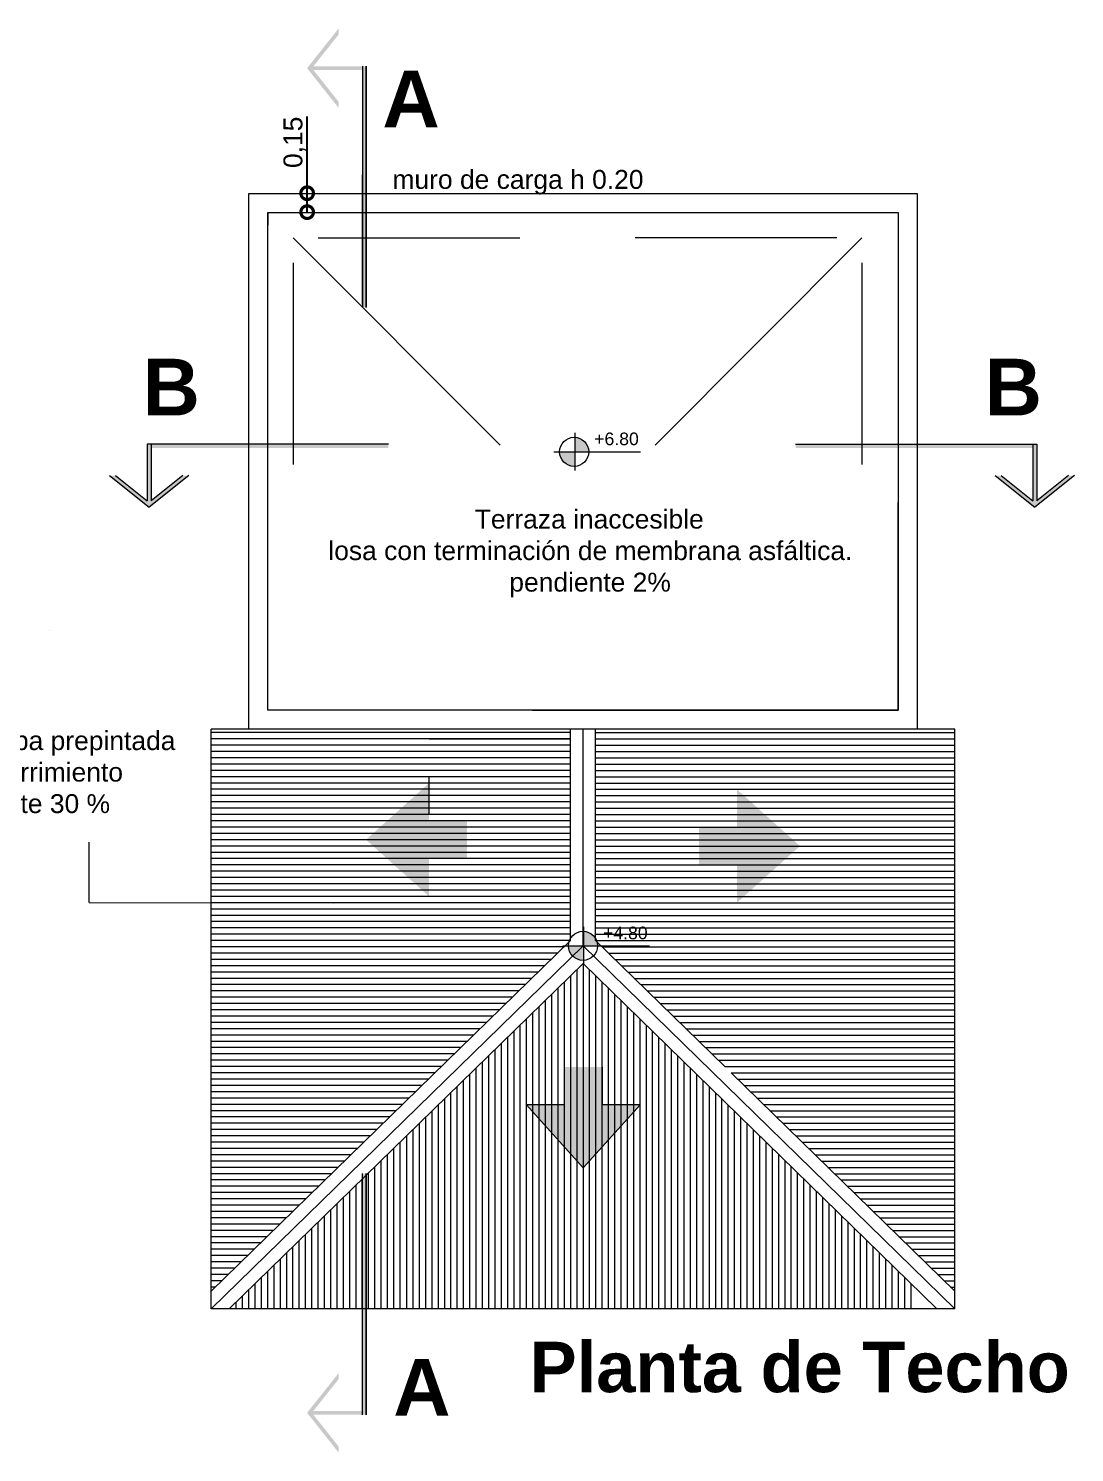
# Model space of a CAD drawing. Header units: millimetres. Extents: x 1162.4 to 1260.5, y 447.7 to 509.9.
# Drawn here: x 1192.19 to 1200.48, y 457.31 to 468.61 of the extents above; entities that cross this region are included whole.
import ezdxf

# ---------------------------------------------------------------- set-up
doc = ezdxf.new("R2010")
doc.units = ezdxf.units.MM
doc.linetypes.add('DOT', pattern=[4, 2, -2])
doc.linetypes.add('TRAZO_Y_PUNTOX2', pattern=[50.8, 25.4, -12.7, 0, -12.7])
for name, color, linetype, lineweight in [('0-MAMPOSTERIA- 9', 7, 'Continuous', 5), ('cotas', 9, 'Continuous', 15), ('DT', 2, 'Continuous', 25)]:
    doc.layers.add(name, color=color, linetype=linetype, lineweight=lineweight)
doc.layers.add('cortes', color=7, linetype='Continuous')
doc.layers.add('mamposteria', color=1, linetype='Continuous')
doc.styles.add('ARIAL', font='arial.ttf', dxfattribs={"height": 0.11})
doc.styles.get("Standard").update_dxf_attribs({"font": 'arial.ttf'})
doc.styles.add('style2', font='')
doc.styles.get('style2').set_extended_font_data('Arial', bold=True)
doc.dimstyles.new('cota 1', dxfattribs={"dimtxt": 0.15, "dimasz": 0.2, "dimexe": 0.08, "dimexo": 0.3, "dimgap": 0.009, "dimtad": 1, "dimzin": 1, "dimtxsty": 'Standard', "dimblk": 'DOTSMALL', "dimcen": 0.15, "dimse1": 1, "dimse2": 1, "dimclrd": 256, "dimadec": 0, "dimazin": 0, "dimtfac": 1, "dimtmove": 0, "dimatfit": 3, "dimfxl": 1.25, "dimlwd": -1, "dimlwe": -1, "dimarcsym": 0})

# ---------------------------------------------------------------- blocks, each defined once
blk = doc.blocks.new('_DOTSMALL')
at = {"color": 0, "linetype": 'ByBlock', "const_width": 0.5}
blk.add_lwpolyline([(-0.0625, 0, 1), (0.0625, 0, 1)], format="xyb", close=True, dxfattribs=at)
blk = doc.blocks.new('*D326')
at = {"layer": 'cortes'}
for p, q in [((1194.396, 467.3), (1194.396, 467.908)), ((1194.396, 467.15), (1194.396, 467.3))]:
    blk.add_line(p, q, dxfattribs=at)
at = {"layer": 'Defpoints', "color": 0}
for p in [(1194.081, 467.3), (1194.396, 467.3), (1194.081, 467.15)]:
    blk.add_point(p, dxfattribs=at)
at = {"layer": 'cortes', "xscale": 0.2, "yscale": 0.2, "zscale": 0.2}
for p, rotation in [((1194.396, 467.3), 90), ((1194.396, 467.15), 270)]:
    blk.add_blockref('_DOTSMALL', p, dxfattribs=dict(at, rotation=rotation))
at = {"layer": 'cortes', "color": 0, "lineweight": 0, "insert": (1194.297, 467.704), "char_height": 0.15, "attachment_point": 5, "rotation": 90}
blk.add_mtext('0,15', dxfattribs=at)

msp = doc.modelspace()

# ---------------------------------------------------------------- hatches: boundary and pattern name
at = {"layer": 'cotas', "lineweight": 0, "ltscale": 0.1}
for points in [[(1194.39554, 468.29244), (1194.64554, 467.97744), (1194.64554, 468.0257), (1194.44574, 468.27744), (1194.86554, 468.27744), (1194.86554, 468.30744), (1194.44574, 468.30744), (1194.64554, 468.55919), (1194.64554, 468.60744)], [(1193.14299, 464.80929), (1193.45799, 465.05929), (1193.40973, 465.05929), (1193.15799, 464.85949), (1193.15799, 465.27929), (1193.12799, 465.27929), (1193.12799, 464.85949), (1192.87625, 465.05929), (1192.82799, 465.05929)], [(1200.16902, 464.80929), (1199.85402, 465.05929), (1199.90228, 465.05929), (1200.15402, 464.85949), (1200.15402, 465.27929), (1200.18402, 465.27929), (1200.18402, 464.85949), (1200.43576, 465.05929), (1200.48402, 465.05929)], [(1194.39554, 457.6221), (1194.64554, 457.9371), (1194.64554, 457.88884), (1194.44574, 457.6371), (1194.86554, 457.6371), (1194.86554, 457.6071), (1194.44574, 457.6071), (1194.64554, 457.35536), (1194.64554, 457.3071)]]:
    msp.add_hatch(color=0, dxfattribs=at).paths.add_polyline_path(points)
at = {"layer": 'cotas', "linetype": 'TRAZO_Y_PUNTOX2', "lineweight": 0}
h = msp.add_hatch(color=0, dxfattribs=at)
h.paths.add_polyline_path([(1194.83554, 467.31293), (1194.83554, 467.51293), (1194.86554, 467.51293), (1194.86554, 467.31293)])
h.paths.add_polyline_path([(1194.83554, 466.3943), (1194.83554, 467.31293), (1194.86554, 467.31293), (1194.86554, 466.3943)])
h.paths.add_polyline_path([(1194.83554, 468.30744), (1194.86554, 468.30744), (1194.86554, 467.51293), (1194.83554, 467.51293)])
at = {"layer": 'cotas', "lineweight": 0, "ltscale": 0.25}
h = msp.add_hatch(color=0, dxfattribs=at)
h.paths.add_polyline_path([(1196.51898, 465.24818), (1196.39914, 465.24818, 0.4257274), (1196.51898, 465.13294)])
h.paths.add_polyline_path([(1196.51898, 465.36341), (1196.51898, 465.24818), (1196.62979, 465.24818, 0.40279271)])
at = {"layer": 'cotas', "linetype": 'TRAZO_Y_PUNTOX2', "lineweight": 0}
h = msp.add_hatch(color=0, dxfattribs=at)
h.paths.add_polyline_path([(1194.04662, 465.27929), (1194.24662, 465.27929), (1194.24662, 465.30929), (1194.04662, 465.30929)])
h.paths.add_polyline_path([(1193.12799, 465.27929), (1194.04662, 465.27929), (1194.04662, 465.30929), (1193.12799, 465.30929)])
h.paths.add_polyline_path([(1195.04114, 465.27929), (1195.04114, 465.30929), (1194.24662, 465.30929), (1194.24662, 465.27929)])
h = msp.add_hatch(color=0, dxfattribs=at)
h.paths.add_polyline_path([(1199.26539, 465.27929), (1199.06539, 465.27929), (1199.06539, 465.30929), (1199.26539, 465.30929)])
h.paths.add_polyline_path([(1200.18402, 465.27929), (1199.26539, 465.27929), (1199.26539, 465.30929), (1200.18402, 465.30929)])
h.paths.add_polyline_path([(1198.27087, 465.27929), (1198.27087, 465.30929), (1199.06539, 465.30929), (1199.06539, 465.27929)])
at = {"layer": 'cotas', "lineweight": 0, "ltscale": 0.25}
h = msp.add_hatch(color=0, dxfattribs=at)
h.paths.add_polyline_path([(1196.58908, 461.32766), (1196.46924, 461.32766, 0.4257274), (1196.58908, 461.21243)])
h.paths.add_polyline_path([(1196.58908, 461.44289), (1196.58908, 461.32766), (1196.69989, 461.32766, 0.40279271)])
at = {"layer": 'cotas', "linetype": 'TRAZO_Y_PUNTOX2', "lineweight": 0}
h = msp.add_hatch(color=0, dxfattribs=at)
h.paths.add_polyline_path([(1194.83554, 458.60162), (1194.83554, 458.40162), (1194.86554, 458.40162), (1194.86554, 458.60162)])
h.paths.add_polyline_path([(1194.83554, 459.52025), (1194.83554, 458.60162), (1194.86554, 458.60162), (1194.86554, 459.52025)])
h.paths.add_polyline_path([(1194.83554, 457.6071), (1194.86554, 457.6071), (1194.86554, 458.40162), (1194.83554, 458.40162)])
at = {"layer": 'mamposteria', "lineweight": 0, "ltscale": 0.25}
for points in [[(1195.36356, 461.71978), (1195.36356, 462.01978), (1195.66356, 462.01978), (1195.66356, 462.31978), (1195.36356, 462.31978), (1195.36356, 462.61779), (1195.36135, 462.61779), (1194.86356, 462.16978)], [(1197.80556, 461.66978), (1197.80556, 461.96978), (1197.50556, 461.96978), (1197.50556, 462.26978), (1197.80556, 462.26978), (1197.80556, 462.56779), (1197.80777, 462.56779), (1198.30556, 462.11978)], [(1197.03708, 460.06549), (1196.73708, 460.06549), (1196.73708, 460.36549), (1196.43708, 460.36549), (1196.43708, 460.06549), (1196.13907, 460.06549), (1196.13907, 460.06328), (1196.58708, 459.56549)]]:
    msp.add_hatch(color=0, dxfattribs=at).paths.add_polyline_path(points)

# ---------------------------------------------------------------- linework, layer by layer
at = {"layer": '0-MAMPOSTERIA- 9', "linetype": 'DOT', "lineweight": 0, "ltscale": 0.05}
for q in [(1194.08456, 466.94679), (1194.28456, 467.14679)]:
    msp.add_line((1194.08456, 467.14679), q, dxfattribs=at)
at = {"layer": '0-MAMPOSTERIA- 9', "linetype": 'Continuous', "lineweight": 0, "ltscale": 0.05}
for p, q in [((1194.28456, 466.94679), (1195.92607, 465.3017)), ((1194.48456, 466.94679), (1196.08456, 466.94679)), ((1198.59732, 466.94679), (1196.99732, 466.94679)), ((1198.79732, 466.94679), (1197.15581, 465.3017)), ((1194.28456, 466.74679), (1194.28456, 465.14679)), ((1198.79732, 466.74679), (1198.79732, 465.14679)), ((1198.79732, 466.74679), (1198.79732, 465.14679)), ((1192.66662, 461.67061), (1192.66662, 462.1505))]:
    msp.add_line(p, q, dxfattribs=at)
at = {"layer": '0-MAMPOSTERIA- 9', "lineweight": 0, "ltscale": 0.05}
for p, q in [((1192.35039, 463.83089), (1192.35039, 463.83089)), ((1192.66662, 461.67061), (1194.6025, 461.66895))]:
    msp.add_line(p, q, dxfattribs=at)
at = {"layer": 'cortes', "lineweight": 0}
for p, q in [((1194.83626, 466.41592), (1194.83626, 467.44679)), ((1193.93456, 463.04679), (1193.93456, 467.29679)), ((1193.93456, 467.29679), (1199.23456, 467.29679)), ((1199.23456, 467.29679), (1199.23456, 463.04679)), ((1194.08456, 463.19679), (1194.08456, 467.14679)), ((1194.08456, 467.14679), (1199.08456, 467.14679)), ((1199.08456, 467.14679), (1199.08456, 463.19679)), ((1199.08456, 467.14679), (1199.08456, 463.19679)), ((1199.08456, 463.19679), (1199.08456, 463.89679)), ((1196.08456, 463.19679), (1194.08456, 463.19679)), ((1199.08456, 463.19679), (1194.08456, 463.19679)), ((1196.18456, 463.19679), (1197.08456, 463.19679)), ((1199.08456, 463.19679), (1196.88456, 463.19679)), ((1196.88456, 463.19679), (1199.08456, 463.19679)), ((1193.63456, 458.44679), (1193.63456, 463.04679)), ((1199.53456, 463.04679), (1193.63456, 463.04679)), ((1196.48456, 463.01978), (1193.63456, 463.01978)), ((1196.48456, 461.36978), (1196.48456, 463.04679)), ((1196.58456, 461.32766), (1196.58456, 463.04679)), ((1196.68456, 461.36978), (1196.68456, 463.04679)), ((1196.68456, 463.01978), (1199.53456, 463.01978)), ((1199.53456, 458.44679), (1199.53456, 463.04679)), ((1196.48456, 462.96978), (1193.63456, 462.96978)), ((1196.48456, 462.91978), (1193.63456, 462.91978)), ((1196.48456, 462.86978), (1193.63456, 462.86978)), ((1195.66356, 462.96978), (1196.48456, 462.96978)), ((1196.68456, 462.96978), (1199.53456, 462.96978)), ((1196.68456, 462.96978), (1197.50556, 462.96978)), ((1196.68456, 462.91978), (1199.53456, 462.91978)), ((1196.68456, 462.86978), (1199.53456, 462.86978)), ((1196.48456, 462.81978), (1193.63456, 462.81978)), ((1196.48456, 462.76978), (1193.63456, 462.76978)), ((1196.68456, 462.81978), (1199.53456, 462.81978)), ((1196.68456, 462.76978), (1199.53456, 462.76978)), ((1196.48456, 462.71978), (1193.63456, 462.71978)), ((1196.48456, 462.66978), (1193.63456, 462.66978)), ((1196.68456, 462.71978), (1199.53456, 462.71978)), ((1196.68456, 462.66978), (1199.53456, 462.66978)), ((1196.48456, 462.61978), (1193.63456, 462.61978)), ((1196.48456, 462.56978), (1193.63456, 462.56978)), ((1196.68456, 462.61978), (1199.53456, 462.61978)), ((1196.68456, 462.56978), (1199.53456, 462.56978)), ((1196.48456, 462.51978), (1193.63456, 462.51978)), ((1196.48456, 462.46978), (1193.63456, 462.46978)), ((1196.48456, 462.41978), (1193.63456, 462.41978)), ((1196.68456, 462.51978), (1199.53456, 462.51978)), ((1196.68456, 462.46978), (1199.53456, 462.46978)), ((1196.68456, 462.41978), (1199.53456, 462.41978)), ((1196.48456, 462.36978), (1193.63456, 462.36978)), ((1196.48456, 462.31978), (1193.63456, 462.31978)), ((1196.68456, 462.36978), (1199.53456, 462.36978)), ((1196.68456, 462.31978), (1199.53456, 462.31978)), ((1196.48456, 462.26978), (1193.63456, 462.26978)), ((1196.48456, 462.21978), (1193.63456, 462.21978)), ((1196.68456, 462.26978), (1199.53456, 462.26978)), ((1196.68456, 462.21978), (1199.53456, 462.21978)), ((1196.48456, 462.16978), (1193.63456, 462.16978)), ((1196.48456, 462.11978), (1193.63456, 462.11978)), ((1196.68456, 462.16978), (1199.53456, 462.16978)), ((1196.68456, 462.11978), (1199.53456, 462.11978)), ((1196.48456, 462.06978), (1193.63456, 462.06978)), ((1196.48456, 462.01978), (1193.63456, 462.01978)), ((1196.48456, 461.96978), (1193.63456, 461.96978)), ((1196.68456, 462.06978), (1199.53456, 462.06978)), ((1196.68456, 462.01978), (1199.53456, 462.01978)), ((1196.68456, 461.96978), (1199.53456, 461.96978)), ((1196.48456, 461.91978), (1193.63456, 461.91978)), ((1196.48456, 461.86978), (1193.63456, 461.86978)), ((1196.68456, 461.91978), (1199.53456, 461.91978)), ((1196.68456, 461.86978), (1199.53456, 461.86978)), ((1196.48456, 461.81978), (1193.63456, 461.81978)), ((1196.48456, 461.76978), (1193.63456, 461.76978)), ((1196.68456, 461.81978), (1199.53456, 461.81978)), ((1196.68456, 461.76978), (1199.53456, 461.76978)), ((1196.48456, 461.71978), (1193.63456, 461.71978)), ((1196.48456, 461.66978), (1193.63456, 461.66978)), ((1196.48456, 461.61978), (1193.63456, 461.61978)), ((1196.68456, 461.71978), (1199.53456, 461.71978)), ((1196.68456, 461.66978), (1199.53456, 461.66978)), ((1196.68456, 461.61978), (1199.53456, 461.61978)), ((1196.48456, 461.56978), (1193.63456, 461.56978)), ((1196.48456, 461.51978), (1193.63456, 461.51978)), ((1196.68456, 461.56978), (1199.53456, 461.56978)), ((1196.68456, 461.51978), (1199.53456, 461.51978)), ((1196.48456, 461.46978), (1193.63456, 461.46978)), ((1196.48456, 461.41978), (1193.63456, 461.41978)), ((1196.68456, 461.46978), (1199.53456, 461.46978)), ((1196.68456, 461.41978), (1199.53456, 461.41978)), ((1196.48456, 461.36978), (1193.63456, 458.58656)), ((1196.48456, 461.36978), (1193.63456, 461.36978)), ((1196.58456, 461.32766), (1193.63456, 458.44679)), ((1196.43336, 461.31978), (1193.63456, 461.31978)), ((1196.58456, 461.32766), (1199.53456, 458.44679)), ((1196.68456, 461.36978), (1197.70856, 460.36978)), ((1196.68456, 461.36978), (1199.53456, 461.36978)), ((1196.73576, 461.31978), (1199.53456, 461.31978)), ((1196.38216, 461.26978), (1193.63456, 461.26978)), ((1196.33096, 461.21978), (1193.63456, 461.21978)), ((1196.27976, 461.16978), (1193.63456, 461.16978)), ((1196.58456, 461.18789), (1193.77769, 458.44679)), ((1196.58456, 461.18789), (1199.39144, 458.44679)), ((1196.58456, 461.18789), (1196.58456, 458.44679)), ((1196.58456, 461.18789), (1196.58456, 460.36689)), ((1196.78696, 461.26978), (1199.53456, 461.26978)), ((1196.83816, 461.21978), (1199.53456, 461.21978)), ((1196.88936, 461.16978), (1199.53456, 461.16978)), ((1196.22856, 461.11978), (1193.63456, 461.11978)), ((1196.17737, 461.06978), (1193.63456, 461.06978)), ((1196.48456, 461.09023), (1196.48456, 458.44679)), ((1196.53456, 461.13906), (1196.53456, 458.44679)), ((1196.63456, 461.13906), (1196.63456, 458.44679)), ((1196.68456, 461.09023), (1196.68456, 458.44679)), ((1196.94056, 461.11978), (1199.53456, 461.11978)), ((1196.99176, 461.06978), (1199.53456, 461.06978)), ((1196.12617, 461.01978), (1193.63456, 461.01978)), ((1196.07497, 460.96978), (1193.63456, 460.96978)), ((1196.33456, 460.94374), (1196.33456, 458.44679)), ((1196.38456, 460.99257), (1196.38456, 458.44679)), ((1196.43456, 461.0414), (1196.43456, 458.44679)), ((1196.73456, 461.0414), (1196.73456, 458.44679)), ((1196.78456, 460.99257), (1196.78456, 458.44679)), ((1196.83456, 460.94374), (1196.83456, 458.44679)), ((1197.04296, 461.01978), (1199.53456, 461.01978)), ((1197.09416, 460.96978), (1199.53456, 460.96978)), ((1196.02377, 460.91978), (1193.63456, 460.91978)), ((1195.97257, 460.86978), (1193.63456, 460.86978)), ((1196.23456, 460.84609), (1196.23456, 458.44679)), ((1196.28456, 460.89491), (1196.28456, 458.44679)), ((1196.88456, 460.89491), (1196.88456, 458.44679)), ((1196.93456, 460.84609), (1196.93456, 458.44679)), ((1197.14536, 460.91978), (1199.53456, 460.91978)), ((1197.19656, 460.86978), (1199.53456, 460.86978)), ((1195.92137, 460.81978), (1193.63456, 460.81978)), ((1195.87017, 460.76978), (1193.63456, 460.76978)), ((1195.81897, 460.71978), (1193.63456, 460.71978)), ((1196.13456, 460.74843), (1196.13456, 458.44679)), ((1196.18456, 460.79726), (1196.18456, 458.44679)), ((1196.98456, 460.79726), (1196.98456, 458.44679)), ((1197.03456, 460.74843), (1197.03456, 458.44679)), ((1197.24776, 460.81978), (1199.53456, 460.81978)), ((1197.29896, 460.76978), (1199.53456, 460.76978)), ((1197.35016, 460.71978), (1199.53456, 460.71978)), ((1195.76777, 460.66978), (1193.63456, 460.66978)), ((1195.71657, 460.61978), (1193.63456, 460.61978)), ((1195.98456, 460.60194), (1195.98456, 458.44679)), ((1196.03456, 460.65077), (1196.03456, 458.44679)), ((1196.08456, 460.6996), (1196.08456, 458.44679)), ((1197.08456, 460.6996), (1197.08456, 458.44679)), ((1197.13456, 460.65077), (1197.13456, 458.44679)), ((1197.18456, 460.60194), (1197.18456, 458.44679)), ((1197.40136, 460.66978), (1199.53456, 460.66978)), ((1197.45256, 460.61978), (1199.53456, 460.61978)), ((1195.66537, 460.56978), (1193.63456, 460.56978)), ((1195.61417, 460.51978), (1193.63456, 460.51978)), ((1195.88456, 460.50429), (1195.88456, 458.44679)), ((1195.93456, 460.55312), (1195.93456, 458.44679)), ((1197.23456, 460.55312), (1197.23456, 458.44679)), ((1197.28456, 460.50429), (1197.28456, 458.44679)), ((1197.50376, 460.56978), (1199.53456, 460.56978)), ((1197.55496, 460.51978), (1199.53456, 460.51978)), ((1195.56297, 460.46978), (1193.63456, 460.46978)), ((1195.51177, 460.41978), (1193.63456, 460.41978)), ((1195.78456, 460.40663), (1195.78456, 458.44679)), ((1195.83456, 460.45546), (1195.83456, 458.44679)), ((1197.33456, 460.45546), (1197.33456, 458.44679)), ((1197.38456, 460.40663), (1197.38456, 458.44679)), ((1197.60616, 460.46978), (1199.53456, 460.46978)), ((1197.65736, 460.41978), (1199.53456, 460.41978)), ((1195.46057, 460.36978), (1193.63456, 460.36978)), ((1195.40937, 460.31978), (1193.63456, 460.31978)), ((1195.35817, 460.26978), (1193.63456, 460.26978)), ((1195.68456, 460.30897), (1195.68456, 458.44679)), ((1195.73456, 460.3578), (1195.73456, 458.44679)), ((1197.43456, 460.3578), (1197.43456, 458.44679)), ((1197.48456, 460.30897), (1197.48456, 458.44679)), ((1197.70856, 460.36978), (1199.53456, 460.36978)), ((1197.75976, 460.31978), (1199.53456, 458.58656)), ((1197.75976, 460.31978), (1199.53456, 460.31978)), ((1197.81096, 460.26978), (1199.53456, 460.26978)), ((1195.30697, 460.21978), (1193.63456, 460.21978)), ((1195.25577, 460.16978), (1193.63456, 460.16978)), ((1195.53456, 460.16249), (1195.53456, 458.44679)), ((1195.58456, 460.21132), (1195.58456, 458.44679)), ((1195.63456, 460.26015), (1195.63456, 458.44679)), ((1197.53456, 460.26015), (1197.53456, 458.44679)), ((1197.58456, 460.21132), (1197.58456, 458.44679)), ((1197.63456, 460.16249), (1197.63456, 458.44679)), ((1197.86216, 460.21978), (1199.53456, 460.21978)), ((1197.91336, 460.16978), (1199.53456, 460.16978)), ((1195.20457, 460.11978), (1193.63456, 460.11978)), ((1195.15337, 460.06978), (1193.63456, 460.06978)), ((1195.43456, 460.06483), (1195.43456, 458.44679)), ((1195.48456, 460.11366), (1195.48456, 458.44679)), ((1197.68456, 460.11366), (1197.68456, 458.44679)), ((1197.73456, 460.06483), (1197.73456, 458.44679)), ((1197.96456, 460.11978), (1199.53456, 460.11978)), ((1198.01576, 460.06978), (1199.53456, 460.06978)), ((1195.10217, 460.01978), (1193.63456, 460.01978)), ((1195.05097, 459.96978), (1193.63456, 459.96978)), ((1195.33456, 459.96718), (1195.33456, 458.44679)), ((1195.38456, 460.016), (1195.38456, 458.44679)), ((1197.78456, 460.016), (1197.78456, 458.44679)), ((1197.83456, 459.96718), (1197.83456, 458.44679)), ((1198.06696, 460.01978), (1199.53456, 460.01978)), ((1198.11816, 459.96978), (1199.53456, 459.96978)), ((1194.99977, 459.91978), (1193.63456, 459.91978)), ((1194.94857, 459.86978), (1193.63456, 459.86978)), ((1194.89737, 459.81978), (1193.63456, 459.81978)), ((1195.18456, 459.82069), (1195.18456, 458.44679)), ((1195.23456, 459.86952), (1195.23456, 458.44679)), ((1195.28456, 459.91835), (1195.28456, 458.44679)), ((1197.88456, 459.91835), (1197.88456, 458.44679)), ((1197.93456, 459.86952), (1197.93456, 458.44679)), ((1197.98456, 459.82069), (1197.98456, 458.44679)), ((1198.16936, 459.91978), (1199.53456, 459.91978)), ((1198.22056, 459.86978), (1199.53456, 459.86978)), ((1198.27176, 459.81978), (1199.53456, 459.81978)), ((1194.84617, 459.76978), (1193.63456, 459.76978)), ((1194.79497, 459.71978), (1193.63456, 459.71978)), ((1195.08113, 459.71968), (1195.08113, 458.44679)), ((1195.13113, 459.76851), (1195.13113, 458.44679)), ((1198.03456, 459.77186), (1198.03456, 458.44679)), ((1198.08456, 459.72303), (1198.08456, 458.44679)), ((1198.32295, 459.76978), (1199.53456, 459.76978)), ((1198.37415, 459.71978), (1199.53456, 459.71978)), ((1194.74377, 459.66978), (1193.63456, 459.66978)), ((1194.69257, 459.61978), (1193.63456, 459.61978)), ((1194.98113, 459.62202), (1194.98113, 458.44679)), ((1195.03113, 459.67085), (1195.03113, 458.44679)), ((1198.13456, 459.67421), (1198.13456, 458.44679)), ((1198.18456, 459.62538), (1198.18456, 458.44679)), ((1198.42535, 459.66978), (1199.53456, 459.66978)), ((1198.47655, 459.61978), (1199.53456, 459.61978)), ((1194.64137, 459.56978), (1193.63456, 459.56978)), ((1194.59017, 459.51978), (1193.63456, 459.51978)), ((1194.83113, 459.47554), (1194.83113, 458.44679)), ((1194.88113, 459.52436), (1194.88113, 458.44679)), ((1194.93113, 459.57319), (1194.93113, 458.44679)), ((1198.23456, 459.57655), (1198.23456, 458.44679)), ((1198.28456, 459.52772), (1198.28456, 458.44679)), ((1198.33456, 459.47889), (1198.33456, 458.44679)), ((1198.52775, 459.56978), (1199.53456, 459.56978)), ((1198.57895, 459.51978), (1199.53456, 459.51978)), ((1194.53897, 459.46978), (1193.63456, 459.46978)), ((1194.48777, 459.41978), (1193.63456, 459.41978)), ((1194.43657, 459.36978), (1193.63456, 459.36978)), ((1194.73113, 459.37788), (1194.73113, 458.44679)), ((1194.78113, 459.42671), (1194.78113, 458.44679)), ((1198.38456, 459.43006), (1198.38456, 458.44679)), ((1198.43456, 459.38124), (1198.43456, 458.44679)), ((1198.63015, 459.46978), (1199.53456, 459.46978)), ((1198.68135, 459.41978), (1199.53456, 459.41978)), ((1198.73255, 459.36978), (1199.53456, 459.36978)), ((1194.38537, 459.31978), (1193.63456, 459.31978)), ((1194.33417, 459.26978), (1193.63456, 459.26978)), ((1194.63113, 459.28022), (1194.63113, 458.44679)), ((1194.68113, 459.32905), (1194.68113, 458.44679)), ((1198.48456, 459.33241), (1198.48456, 458.44679)), ((1198.53456, 459.28358), (1198.53456, 458.44679)), ((1198.78375, 459.31978), (1199.53456, 459.31978)), ((1198.83495, 459.26978), (1199.53456, 459.26978)), ((1194.28297, 459.21978), (1193.63456, 459.21978)), ((1194.23178, 459.16978), (1193.63456, 459.16978)), ((1194.48113, 459.13374), (1194.48113, 458.44679)), ((1194.53113, 459.18257), (1194.53113, 458.44679)), ((1194.58113, 459.23139), (1194.58113, 458.44679)), ((1198.58456, 459.23475), (1198.58456, 458.44679)), ((1198.63456, 459.18592), (1198.63456, 458.44679)), ((1198.68456, 459.13709), (1198.68456, 458.44679)), ((1198.88615, 459.21978), (1199.53456, 459.21978)), ((1198.93735, 459.16978), (1199.53456, 459.16978)), ((1194.18058, 459.11978), (1193.63456, 459.11978)), ((1194.12938, 459.06978), (1193.63456, 459.06978)), ((1194.38113, 459.03608), (1194.38113, 458.44679)), ((1194.43113, 459.08491), (1194.43113, 458.44679)), ((1198.73456, 459.08826), (1198.73456, 458.44679)), ((1198.78456, 459.03944), (1198.78456, 458.44679)), ((1198.98855, 459.11978), (1199.53456, 459.11978)), ((1199.03975, 459.06978), (1199.53456, 459.06978)), ((1194.07818, 459.01978), (1193.63456, 459.01978)), ((1194.02698, 458.96978), (1193.63456, 458.96978)), ((1193.97578, 458.91978), (1193.63456, 458.91978)), ((1194.28113, 458.93842), (1194.28113, 458.44679)), ((1194.33113, 458.98725), (1194.33113, 458.44679)), ((1198.83456, 458.99061), (1198.83456, 458.44679)), ((1198.88456, 458.94178), (1198.88456, 458.44679)), ((1199.09095, 459.01978), (1199.53456, 459.01978)), ((1199.14215, 458.96978), (1199.53456, 458.96978)), ((1199.19335, 458.91978), (1199.53456, 458.91978)), ((1193.92458, 458.86978), (1193.63456, 458.86978)), ((1193.87338, 458.81978), (1193.63456, 458.81978)), ((1194.18113, 458.84077), (1194.18113, 458.44679)), ((1194.23113, 458.8896), (1194.23113, 458.44679)), ((1198.93456, 458.89295), (1198.93456, 458.44679)), ((1198.98456, 458.84412), (1198.98456, 458.44679)), ((1199.03456, 458.79529), (1199.03456, 458.44679)), ((1199.24455, 458.86978), (1199.53456, 458.86978)), ((1199.29575, 458.81978), (1199.53456, 458.81978)), ((1193.82218, 458.76978), (1193.63456, 458.76978)), ((1193.77098, 458.71978), (1193.63456, 458.71978)), ((1194.03113, 458.69428), (1194.03113, 458.44679)), ((1194.08113, 458.74311), (1194.08113, 458.44679)), ((1194.13113, 458.79194), (1194.13113, 458.44679)), ((1199.08456, 458.74647), (1199.08456, 458.44679)), ((1199.13456, 458.69764), (1199.13456, 458.44679)), ((1199.34695, 458.76978), (1199.53456, 458.76978)), ((1199.39815, 458.71978), (1199.53456, 458.71978)), ((1193.71978, 458.66978), (1193.63456, 458.66978)), ((1193.66858, 458.61978), (1193.63456, 458.61978)), ((1193.93113, 458.59663), (1193.93113, 458.44679)), ((1193.98113, 458.64545), (1193.98113, 458.44679)), ((1199.18456, 458.64881), (1199.18456, 458.44679)), ((1199.44935, 458.66978), (1199.53456, 458.66978)), ((1199.50055, 458.61978), (1199.53456, 458.61978)), ((1193.83113, 458.49897), (1193.83113, 458.44679)), ((1193.88113, 458.5478), (1193.88113, 458.44679)), ((1199.53456, 458.44679), (1193.63456, 458.44679)), ((1193.638, 458.45014), (1193.638, 458.44679))]:
    msp.add_line(p, q, dxfattribs=at)
at = {"layer": 'cortes', "lineweight": 0, "ltscale": 0.05}
msp.add_line((1199.08456, 463.19679), (1199.08456, 464.84679), dxfattribs=at)
at = {"layer": 'cotas', "color": 0, "linetype": 'TRAZO_Y_PUNTOX2', "lineweight": 0}
for p, q in [((1194.83554, 468.30744), (1194.83554, 466.3943)), ((1194.83554, 468.30744), (1194.83554, 466.3943)), ((1194.86554, 468.30744), (1194.86554, 466.3943)), ((1194.86554, 468.30744), (1194.86554, 466.3943)), ((1194.86554, 466.3943), (1194.86554, 468.30744)), ((1195.04114, 465.30929), (1193.12799, 465.30929)), ((1198.27087, 465.30929), (1200.18402, 465.30929)), ((1194.83554, 457.6071), (1194.83554, 459.52025)), ((1194.83554, 457.6071), (1194.83554, 459.52025)), ((1194.86554, 457.6071), (1194.86554, 459.52025)), ((1194.86554, 457.6071), (1194.86554, 459.52025)), ((1194.86554, 459.52025), (1194.86554, 457.6071))]:
    msp.add_line(p, q, dxfattribs=at)
at = {"layer": 'cotas', "color": 0, "lineweight": 0, "ltscale": 0.25}
for p, q in [((1196.51898, 465.39886), (1196.51898, 465.10021)), ((1196.35327, 465.24818), (1197.04119, 465.24818)), ((1196.58908, 461.47834), (1196.58908, 461.17969)), ((1196.42337, 461.32766), (1197.11128, 461.32766))]:
    msp.add_line(p, q, dxfattribs=at)
at = {"layer": 'cotas', "color": 0, "lineweight": 0, "ltscale": 0.1}
for p, q in [((1193.12799, 465.30929), (1193.12799, 464.85949)), ((1193.15799, 465.30929), (1193.15799, 464.85949)), ((1200.15402, 465.30929), (1200.15402, 464.85949)), ((1200.18402, 465.30929), (1200.18402, 464.85949)), ((1192.82799, 465.05929), (1193.14299, 464.80929)), ((1192.87625, 465.05929), (1193.12799, 464.85949)), ((1193.45799, 465.05929), (1193.14299, 464.80929)), ((1193.40973, 465.05929), (1193.15799, 464.85949)), ((1199.85402, 465.05929), (1200.16902, 464.80929)), ((1199.90228, 465.05929), (1200.15402, 464.85949)), ((1200.48402, 465.05929), (1200.16902, 464.80929)), ((1200.43576, 465.05929), (1200.18402, 464.85949))]:
    msp.add_line(p, q, dxfattribs=at)
at = {"layer": 'cotas', "color": 0, "lineweight": 0, "ltscale": 0.25}
for centre in [(1196.51447, 465.24818), (1196.58456, 461.32766)]:
    msp.add_circle(centre, 0.11532, dxfattribs=at)
at = {"layer": 'mamposteria', "color": 0, "lineweight": 0, "ltscale": 0.25}
for p, q in [((1195.36356, 462.96978), (1195.66356, 462.96978)), ((1195.66356, 462.66978), (1195.36356, 462.66978)), ((1195.36356, 462.36978), (1195.36356, 462.66978)), ((1196.43708, 460.06549), (1196.43708, 460.36549)), ((1196.73708, 460.36549), (1196.73708, 460.06549)), ((1196.43708, 460.06549), (1196.13708, 460.06549)), ((1196.13708, 460.06549), (1196.58708, 459.56549)), ((1196.58708, 459.56549), (1197.03708, 460.06549)), ((1197.03708, 460.06549), (1196.73708, 460.06549))]:
    msp.add_line(p, q, dxfattribs=at)

# ---------------------------------------------------------------- texts
at = {"layer": '0-MAMPOSTERIA- 9', "linetype": 'Continuous', "lineweight": 0, "ltscale": 0.05, "style": 'ARIAL'}
msp.add_text('muro de carga h 0.20  ', height=0.15, dxfattribs=at).set_placement((1195.07282, 467.33485))
at = {"layer": '0-MAMPOSTERIA- 9', "linetype": 'Continuous', "lineweight": 0, "ltscale": 0.05, "char_height": 0.15, "attachment_point": 1, "style": 'ARIAL'}
for s, insert in [('\\pi1.3968;Terraza inaccesible\\P\\pi0.23518;losa con terminación de membrana asfáltica. \\P\\pi1.671;pendiente 2%', (1194.32898, 464.78902)), ('\\pi1.0296;Techo de chapa prepintada\\P\\pi1.4531;libre escurrimiento\\P\\pi1.5476; pendiente 30 %', (1189.77031, 463.03141))]:
    msp.add_mtext_dynamic_manual_height_columns(s, width=4.5969004, gutter_width=0.55, heights=[0], dxfattribs=dict(at, insert=insert))
at = {"layer": 'cotas', "color": 0, "linetype": 'TRAZO_Y_PUNTOX2', "lineweight": 0, "style": 'style2'}
for s, p in [('A', (1194.99335, 467.82372)), ('B', (1193.09101, 465.53643))]:
    msp.add_text(s, height=0.45, dxfattribs=at).set_placement(p)
msp.add_text('B', height=0.45, rotation=360, dxfattribs=at).set_placement((1199.77168, 465.53643))
at = {"layer": 'cotas', "color": 0, "linetype": 'TRAZO_Y_PUNTOX2', "lineweight": 0, "style": 'style2', "text_generation_flag": 2}
msp.add_text('A', height=0.45, dxfattribs=at).set_placement((1195.53256, 457.59936))
at = {"layer": 'cotas', "color": 0, "lineweight": 0, "ltscale": 0.25, "char_height": 0.1, "attachment_point": 5}
for s, insert in [('+6.80', (1196.85041, 465.35018)), ('+4.80', (1196.92051, 461.42967))]:
    msp.add_mtext(s, dxfattribs=dict(at, insert=insert))
at = {"layer": 'DT', "color": 0, "lineweight": 0, "ltscale": 0.5, "style": 'style2'}
msp.add_text('Planta de Techo', height=0.4, dxfattribs=at).set_placement((1196.16163, 457.78579))

# ---------------------------------------------------------------- dimensions: what is measured, and where the dimension line sits
at = {"layer": 'cortes', "lineweight": 0}
dim = msp.add_linear_dim(base=(1194.39576, 467.29959), p1=(1194.08125, 467.14959), p2=(1194.08125, 467.29959), angle=90, dimstyle='cota 1', override={"dimfxl": 0.1}, dxfattribs=at)
dim.commit()
dim.dimension.update_dxf_attribs({"geometry": '*D326', "text_midpoint": (1194.29662, 467.70397)})

doc.saveas('drawing.dxf')
